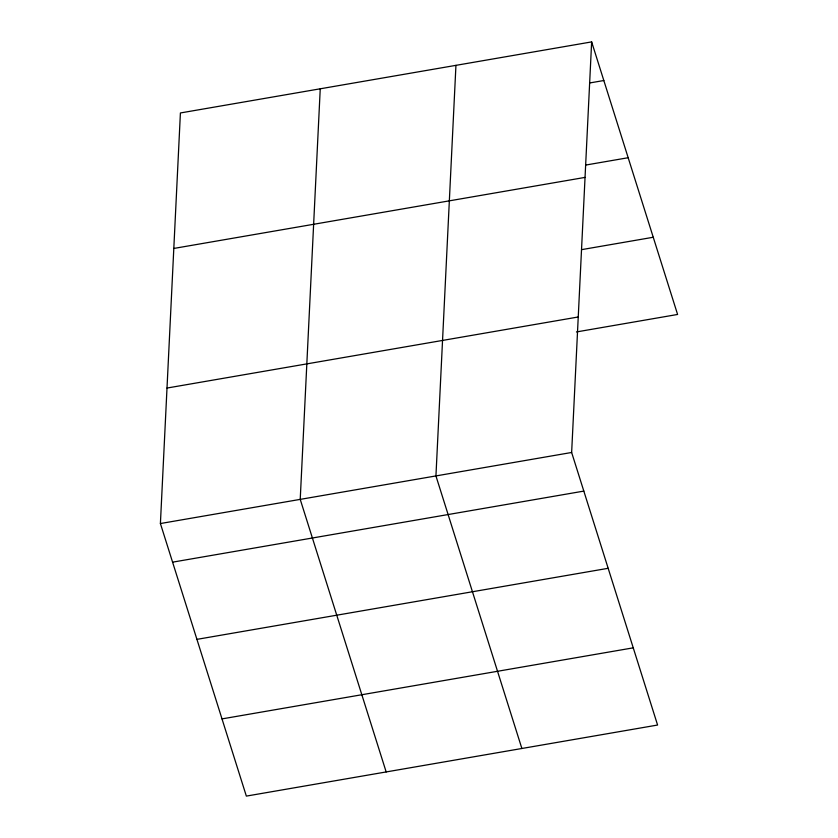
<?xml version="1.0" encoding="UTF-8"?>
<svg xmlns="http://www.w3.org/2000/svg" width="838" height="838" viewBox="0 0 838 838"><rect width="100%" height="100%" fill="white"/><g stroke="black" fill="none" stroke-linecap="round" stroke-linejoin="round"><path stroke-width="1.26" d="M591.649 41.9L571.642 452.478L657.589 725.038L246.351 796.1L160.404 523.541L180.411 112.962L591.649 41.9L677.596 314.459L576.45 331.942M320.242 88.797L300.224 499.375L386.171 771.945M455.945 65.354L435.938 475.932L521.875 748.491M589.743 82.952L603.831 80.521M585.919 165.023L628.175 157.722M173.812 248.446L585.05 177.394M581.551 249.651L653.252 237.259M167.013 388.046L578.251 316.984M160.404 523.541L571.642 452.478M172.586 562.162L583.824 491.099M196.93 639.363L608.168 568.3M222.007 718.899L633.245 647.837"/></g></svg>
